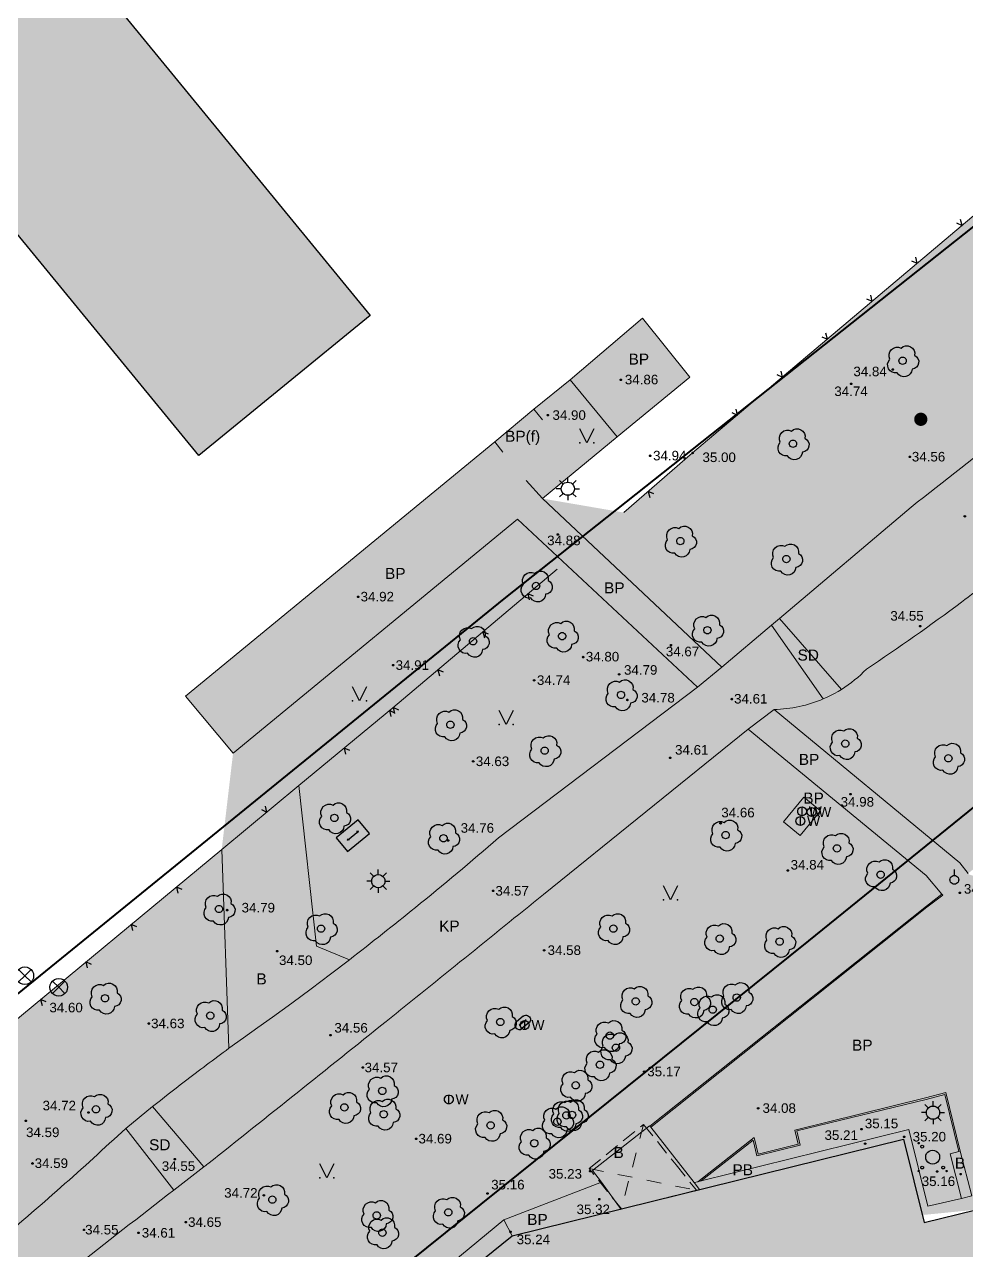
# Model space of a CAD drawing. Header units: metres. Extents: x 363857 to 365179, y 5807840 to 5809004.
# Drawn here: x 364598.6 to 364662.7, y 5808044.3 to 5808127.7 of the extents above; entities that cross this region are included whole.
import ezdxf

# ---------------------------------------------------------------- set-up
doc = ezdxf.new("R2010")
doc.units = ezdxf.units.M
doc.header["$LTSCALE"] = 0.5
for name, pattern in [('LF11.2', [4, 2, -2]), ('LF11.26', [0]), ('LF11.3', [3, 2, -1])]:
    doc.linetypes.add(name, pattern=pattern)
doc.layers.get('0').update_dxf_attribs({"color": 1, "linetype": 'CONTINUOUS'})
for name, color, linetype in [('Flurstücksgrenze', 5, 'CONTINUOUS'), ('Stk.Bauliche Anlagen', 1, 'CONTINUOUS'), ('Stk.Befestigungsarten', 1, 'CONTINUOUS'), ('Stk.Beleuchtung', 1, 'CONTINUOUS'), ('Stk.Bordsteine', 1, 'CONTINUOUS'), ('Stk.Bäume', 1, 'CONTINUOUS'), ('Stk.Einfriedungen', 1, 'CONTINUOUS'), ('Stk.Gebäude', 202, 'CONTINUOUS'), ('Stk.Geländehöhen', 1, 'CONTINUOUS'), ('Stk.Grünflächen', 1, 'CONTINUOUS'), ('Stk.Stadtmöbel', 1, 'CONTINUOUS'), ('Stk.Stromversorgung', 1, 'CONTINUOUS'), ('Stk.Topografie allgemein', 1, 'CONTINUOUS'), ('Stk.Ver- und Entsorgungsanlagen allgemein', 1, 'CONTINUOUS'), ('Stk.Wasserversorgung', 1, 'CONTINUOUS')]:
    doc.layers.add(name, color=color, linetype=linetype)
doc.styles.add('Arial', font='Arial.ttf')
doc.styles.add('TA  11.0401.0000', font='Arial.ttf')

# ---------------------------------------------------------------- blocks, each defined once
blk = doc.blocks.new('S11..378')
at = {"color": 0, "lineweight": -2}
blk.add_lwpolyline([(-0.025, 0.05), (0, 0), (0.025, 0.05)], dxfattribs=at)
blk = doc.blocks.new('S11..60')
at = {"color": 0, "lineweight": -2}
for points in [[(0.165, 0.075, -0.7675055), (0.13, -0.115, -0.7475991), (-0.075, -0.165, -0.7388858), (-0.175, 0.02, -0.7315501), (-0.02, 0.175, -0.7388858)], [(0.0433, -0.025, -0.5773503), (-0.0433, -0.025, -0.5773503), (0, 0.05, -0.5773503)]]:
    blk.add_lwpolyline(points, format="xyb", close=True, dxfattribs=at)
blk = doc.blocks.new('S11..146', base_point=(0, 0.25))
at = {"color": 0, "lineweight": -2}
blk.add_lwpolyline([(0.05, 0.35), (0, 0.25), (-0.05, 0.35)], dxfattribs=at)
for p in [(-0.05, 0.25), (0.05, 0.25)]:
    blk.add_point(p, dxfattribs=at)
blk = doc.blocks.new('Geländehöhe')
at = {"color": 0, "lineweight": -2}
for points in [[(0.0087, -0.005, -0.5773503), (-0.0087, -0.005, -0.5773503), (0, 0.01, -0.5773503)], [(0.0043, -0.0025, -0.5773503), (-0.0043, -0.0025, -0.5773503), (0, 0.005, -0.5773503)]]:
    blk.add_lwpolyline(points, format="xyb", close=True, dxfattribs=at)
blk = doc.blocks.new('S11..36')
at = {"color": 0, "lineweight": -2}
blk.add_lwpolyline([(0.065, -0.0375, -0.5773503), (-0.065, -0.0375, -0.5773503), (0, 0.075, -0.5773503)], format="xyb", close=True, dxfattribs=at)
for points in [[(-0.05, 0.05), (0, 0), (-0.05, -0.05)], [(0.05, -0.05), (0, 0), (0.05, 0.05)]]:
    blk.add_lwpolyline(points, dxfattribs=at)
blk = doc.blocks.new('Wasserschieber')
at = {"color": 0, "lineweight": -2}
blk.add_lwpolyline([(0.0346, -0.02, -0.5773503), (-0.0346, -0.02, -0.5773503), (0, 0.04, -0.5773503)], format="xyb", close=True, dxfattribs=at)
blk.add_lwpolyline([(0, -0.04), (0, 0.04)], dxfattribs=at)
at = {"color": 0, "lineweight": -2, "insert": (0.0605, -0.0445), "char_height": 0.09, "attachment_point": 7, "line_spacing_factor": 0.84, "style": 'Arial'}
blk.add_mtext('W', dxfattribs=at)
blk = doc.blocks.new('S11..151')
at = {"color": 0, "lineweight": -2}
for points in [[(0.25, 0.25), (-0.25, 0.25, 1), (-0.25, -0.25)], [(0.25, 0.25, -1), (0.25, -0.25), (-0.25, -0.25)]]:
    blk.add_lwpolyline(points, format="xyb", dxfattribs=at)
blk.add_lwpolyline([(-0.25, 0), (0.25, 0)], dxfattribs=at)
blk.add_point((0, 0), dxfattribs=at)
blk = doc.blocks.new('S11..124')
at = {"color": 0, "lineweight": -2}
for points in [[(-0.1, 0), (-0.175, 0)], [(-0.075, 0.075), (-0.125, 0.125)], [(0, 0.1), (0, 0.175)], [(0.075, 0.075), (0.125, 0.125)], [(0.1, 0), (0.175, 0)], [(-0.075, -0.075), (-0.125, -0.125)], [(0, -0.1), (0, -0.175)], [(0.075, -0.075), (0.125, -0.125)]]:
    blk.add_lwpolyline(points, dxfattribs=at)
blk.add_lwpolyline([(0.0866, -0.05, -0.5773503), (-0.0866, -0.05, -0.5773503), (0, 0.1, -0.5773503)], format="xyb", close=True, dxfattribs=at)
blk = doc.blocks.new('S11..19')
at = {"color": 0, "lineweight": -2}
blk.add_lwpolyline([(0.065, -0.0375, -0.5773503), (-0.065, -0.0375, -0.5773503), (0, 0.075, -0.5773503)], format="xyb", close=True, dxfattribs=at)
blk.add_lwpolyline([(0, 0.075), (0, 0.175)], dxfattribs=at)
blk = doc.blocks.new('S11..52')
at = {"lineweight": -2}
blk.add_hatch(color=0, dxfattribs=at).paths.add_polyline_path([(0.4, 0), (0.39, -0.089), (0.3604, -0.1736), (0.3127, -0.2494), (0.2494, -0.3127), (0.1736, -0.3604), (0.089, -0.39), (0, -0.4), (-0.089, -0.39), (-0.1736, -0.3604), (-0.2494, -0.3127), (-0.3127, -0.2494), (-0.3604, -0.1736), (-0.39, -0.089), (-0.4, 0), (-0.39, 0.089), (-0.3604, 0.1736), (-0.3127, 0.2494), (-0.2494, 0.3127), (-0.1736, 0.3604), (-0.089, 0.39), (0, 0.4), (0.089, 0.39), (0.1736, 0.3604), (0.2494, 0.3127), (0.3127, 0.2494), (0.3604, 0.1736), (0.39, 0.089)], flags=0)
blk = doc.blocks.new('S11..147', base_point=(0, 0.3))
at = {"color": 0, "lineweight": -2}
for points in [[(-0.0957, 0.3975, -0.57735), (-0.1043, 0.3975, -0.57735), (-0.1, 0.405, -0.57735)], [(-0.0663, 0.37, -0.57735), (-0.0837, 0.37, -0.57735), (-0.075, 0.385, -0.57735)], [(0.0433, 0.275, -0.57735), (-0.0433, 0.275, -0.57735), (0, 0.35, -0.57735)], [(-0.0957, 0.1975, -0.57735), (-0.1043, 0.1975, -0.57735), (-0.1, 0.205, -0.57735)], [(-0.0663, 0.22, -0.57735), (-0.0837, 0.22, -0.57735), (-0.075, 0.235, -0.57735)], [(0.0837, 0.22, -0.57735), (0.0663, 0.22, -0.57735), (0.075, 0.235, -0.57735)], [(0.1043, 0.1975, -0.57735), (0.0957, 0.1975, -0.57735), (0.1, 0.205, -0.57735)]]:
    blk.add_lwpolyline(points, format="xyb", close=True, dxfattribs=at)
blk = doc.blocks.new('S11..158')
at = {"color": 0, "lineweight": -2}
blk.add_lwpolyline([(-0.4, 0.25), (-0.4, -0.25), (0.4, -0.25), (0.4, 0.25)], close=True, dxfattribs=at)
for points in [[(-0.15, 0.025), (-0.2, 0)], [(0.2, 0), (-0.2, 0), (-0.15, -0.025)], [(0.15, 0.025), (0.2, 0), (0.15, -0.025)]]:
    blk.add_lwpolyline(points, dxfattribs=at)

msp = doc.modelspace()

# ---------------------------------------------------------------- hatches: boundary and pattern name
at = {"layer": 'Stk.Bauliche Anlagen', "lineweight": 18, "true_color": 0xe5e5e5}
msp.add_hatch(color=254, dxfattribs=at).paths.add_polyline_path([(364640.69, 5808052.834), (364642.9005, 5808050.0812), (364644.29, 5808048.3509), (364639.1747, 5808047.0894), (364636.978, 5808049.825)], flags=0)
at = {"layer": 'Stk.Befestigungsarten', "lineweight": 18, "true_color": 0xfcddb3}
for points in [[(364677.444, 5808101.248, 0.0037437), (364665.861, 5808091.125, -0.0082364), (364662.33, 5808088.383, -0.0145966), (364655.858, 5808083.815, -0.0603607), (364654.1509, 5808082.4408), (364649.9385, 5808087.263), (364658.891, 5808094.844, 0.0032672), (364672.419, 5808105.539, 0.0008741), (364676.0145, 5808108.4303), (364677.5, 5808106.789), (364679.1183, 5808102.6862, 0.0005371)], [(364649.3953, 5808086.8031), (364652.9164, 5808081.7971, -0.0949306), (364649.567, 5808081.066), (364647.807, 5808079.725), (364633.87, 5808068.48, -0.0011384), (364623.171, 5808059.845, -0.0012857), (364611.04, 5808050.151, 0.0000706), (364610.7698, 5808049.9431), (364607.2712, 5808054.042, -0.0042427), (364609.425, 5808055.727, -0.0059042), (364612.4692, 5808058.0105, -0.0056557), (364615.435, 5808060.13, 0.0071445), (364620.6682, 5808064.0433, 0.0062516), (364625.154, 5808067.589, 0.0080685), (364630.81, 5808072.329), (364644.356, 5808082.593), (364646.019, 5808083.944)], [(364583.4615, 5808034.4859, -0.0007987), (364584.536, 5808035.355, 0.017637), (364596.508, 5808044.665, 0.013869), (364605.4437, 5808052.5652), (364608.7263, 5808048.3661, 0.0018194), (364601.796, 5808042.966, 0.0008536), (364598.558, 5808040.415, 0.0123617), (364586.961, 5808031.255, 0.0094139), (364578.441, 5808023.901), (364576.3531, 5808022.0113), (364576.146, 5808022.265), (364575.5362, 5808023.0118), (364574.3833, 5808024.4239), (364573.112, 5808025.981), (364575.52, 5808027.883, -0.0023755), (364578.6617, 5808030.5336, -0.0035932)]]:
    msp.add_hatch(color=41, dxfattribs=at).paths.add_polyline_path(points, flags=0)
at = {"layer": 'Stk.Befestigungsarten', "lineweight": 18, "true_color": 0xcdcfbc}
for points in [[(364638.882, 5808099.625), (364635.686, 5808103.506), (364640.604, 5808107.701), (364643.841, 5808103.683)], [(364633.211, 5808101.507), (364633.805, 5808100.791), (364633.2183, 5808098.6401), (364631.105, 5808098.587), (364630.557, 5808099.282)], [(364630.557, 5808099.282), (364631.105, 5808098.587), (364633.2183, 5808098.6401), (364632.691, 5808096.658), (364633.808, 5808095.424), (364632.104, 5808094.027), (364612.751, 5808078.102), (364609.522, 5808081.987)], [(364632.104, 5808094.027), (364633.808, 5808095.424), (364646.019, 5808083.944), (364644.356, 5808082.593)], [(364662.211, 5808070.627), (364662.7784, 5808069.9189), (364662.841, 5808069.841), (364661.058, 5808068.423), (364660.9936, 5808068.4995), (364659.917, 5808069.777), (364647.807, 5808079.725), (364649.567, 5808081.066)], [(364651.588, 5808075.113), (364652.726, 5808074.164), (364651.343, 5808072.504), (364650.204, 5808073.429)], [(364659.973, 5808067.614), (364661.058, 5808068.423), (364662.841, 5808069.841), (364672.501, 5808066.616), (364675.64, 5808062.617), (364675.821, 5808062.368), (364663.298, 5808047.025), (364663.015, 5808047.979), (364662.237, 5808051.002), (364661.264, 5808054.996), (364659.862, 5808054.645), (364650.985, 5808052.449), (364651.215, 5808051.478), (364648.481, 5808050.809), (364648.22, 5808051.941), (364644.3785, 5808048.9346), (364644.1291, 5808048.8729), (364641.173, 5808052.6383)], [(364662.327, 5808047.784), (364663.015, 5808047.979), (364663.298, 5808047.025), (364649.8495, 5808045.6945), (364644.4985, 5808048.4023), (364644.1291, 5808048.8729), (364644.3785, 5808048.9346), (364644.5968, 5808048.9887), (364658.735, 5808052.491), (364660.036, 5808047.271)], [(364639.1562, 5808047.0414), (364649.8495, 5808045.6945), (364631.736, 5808045.255), (364631.171, 5808046.342), (364637.819, 5808048.897)], [(364631.736, 5808045.255), (364649.8495, 5808045.6945), (364611.02, 5808029.28), (364623.463, 5808039.308), (364623.131, 5808039.7), (364631.171, 5808046.342)], [(364611.02, 5808029.28), (364649.8495, 5808045.6945), (364613.5319, 5808019.0451)]]:
    msp.add_hatch(color=9, dxfattribs=at).paths.add_polyline_path(points, flags=0)
at = {"layer": 'Stk.Befestigungsarten', "lineweight": 18, "true_color": 0xe4d1d1}
for points in [[(364649.9385, 5808087.263), (364654.1509, 5808082.4408, -0.0222715), (364653.444, 5808082.043, -0.0159785), (364652.9164, 5808081.7971), (364649.3953, 5808086.8031)], [(364605.4437, 5808052.5652, -0.0036453), (364607.2712, 5808054.042), (364610.7698, 5808049.9431, 0.0005345), (364608.7263, 5808048.3661)]]:
    msp.add_hatch(color=254, dxfattribs=at).paths.add_polyline_path(points, flags=0)
at = {"layer": 'Stk.Befestigungsarten', "lineweight": 18, "true_color": 0xcccccc}
for points in [[(364611.9768, 5808071.5404), (364617.2252, 5808075.8874), (364618.421, 5808064.962), (364620.6682, 5808064.0433, -0.0071445), (364615.435, 5808060.13, 0.0056557), (364612.4692, 5808058.0105)], [(364641.1138, 5808052.7138), (364641.173, 5808052.6383), (364644.1291, 5808048.8729), (364644.4985, 5808048.4023), (364649.8495, 5808045.6945), (364639.1562, 5808047.0414), (364637.819, 5808048.897), (364637.219, 5808049.697), (364641.094, 5808052.739)], [(364662.237, 5808051.002), (364663.015, 5808047.979), (364662.327, 5808047.784), (364661.548, 5808050.841), (364662.1399, 5808050.9783)]]:
    msp.add_hatch(color=254, dxfattribs=at).paths.add_polyline_path(points, flags=0)
at = {"layer": 'Stk.Bordsteine', "lineweight": 18, "true_color": 0xe5e5e5}
for points in [[(364659.933, 5808067.683), (364660.9936, 5808068.4995), (364661.058, 5808068.423), (364659.973, 5808067.614)], [(364659.933, 5808067.683), (364659.973, 5808067.614), (364641.173, 5808052.6383), (364641.1138, 5808052.7138)], [(364659.909, 5808054.531), (364651.118, 5808052.389), (364650.985, 5808052.449), (364659.862, 5808054.645)], [(364659.862, 5808054.645), (364661.264, 5808054.996), (364662.237, 5808051.002), (364662.1399, 5808050.9783), (364661.1907, 5808054.8746), (364659.909, 5808054.531)], [(364644.3785, 5808048.9346), (364648.22, 5808051.941), (364648.481, 5808050.809), (364651.215, 5808051.478), (364650.985, 5808052.449), (364651.118, 5808052.389), (364651.333, 5808051.414), (364648.403, 5808050.69), (364648.143, 5808051.754), (364644.5968, 5808048.9887)]]:
    msp.add_hatch(color=254, dxfattribs=at).paths.add_polyline_path(points, flags=0)
at = {"layer": 'Stk.Gebäude', "lineweight": 18, "true_color": 0xffffff}
for points in [[(364587.178, 5808150.456), (364622.075, 5808107.893), (364610.428, 5808098.36), (364572.106, 5808145.096), (364569.525, 5808142.944), (364561.013, 5808153.352), (364572.646, 5808162.877), (364581.134, 5808152.493), (364579.326, 5808150.997), (364582.744, 5808146.858)], [(364614.514, 5808017.373), (364611.655, 5808029.041), (364631.736, 5808045.255), (364658.37, 5808051.823), (364659.772, 5808046.166), (364663.298, 5808047.025), (364664.164, 5808043.497), (364660.648, 5808042.643), (364663.879, 5808029.58)]]:
    msp.add_hatch(color=7, dxfattribs=at).paths.add_polyline_path(points, flags=0)
at = {"layer": 'Stk.Gebäude', "lineweight": 18, "true_color": 0xb3b3b3}
msp.add_hatch(color=253, dxfattribs=at).paths.add_polyline_path([(364587.178, 5808150.456), (364622.075, 5808107.893), (364610.428, 5808098.36), (364572.106, 5808145.096), (364569.525, 5808142.944), (364561.013, 5808153.352), (364572.646, 5808162.877), (364581.134, 5808152.493), (364579.326, 5808150.997), (364582.744, 5808146.858)], flags=0)
at = {"layer": 'Stk.Gebäude', "lineweight": 18, "true_color": 0xcccccc}
msp.add_hatch(color=254, dxfattribs=at).paths.add_polyline_path([(364614.514, 5808017.373), (364611.655, 5808029.041), (364631.736, 5808045.255), (364658.37, 5808051.823), (364659.772, 5808046.166), (364663.298, 5808047.025), (364664.164, 5808043.497), (364660.648, 5808042.643), (364663.879, 5808029.58)], flags=0)
at = {"layer": 'Stk.Grünflächen', "lineweight": 18, "true_color": 0xe0ffd9}
for points in [[(364682.1968, 5808113.4504, -0.0010225), (364678.0105, 5808110.0442, -0.0004863), (364676.0145, 5808108.4303, -0.0008741), (364672.419, 5808105.539, -0.0032672), (364658.891, 5808094.844), (364649.9385, 5808087.263), (364649.3953, 5808086.8031), (364646.019, 5808083.944), (364633.808, 5808095.424), (364639.339, 5808094.471), (364644.026, 5808098.528), (364676.096, 5808125.62), (364678.528, 5808127.545), (364707.0349, 5808148.1691, 0.1105278), (364712.757, 5808145.186, 0.0661121), (364716.615, 5808144.688), (364714.92, 5808140.542, 0.0233689), (364710.642, 5808136.175, -0.004233), (364700.07, 5808127.574, -0.0054945), (364686.133, 5808116.679, -0.0007598), (364683.0333, 5808114.1343, -0.0002047)], [(364677.444, 5808101.248, -0.0005371), (364679.1183, 5808102.6862, -0.0011024), (364682.5643, 5808105.6266), (364679.439, 5808097.72), (364684.707, 5808089.644), (364684.406, 5808087.175), (364662.7784, 5808069.9189), (364662.211, 5808070.627), (364649.567, 5808081.066, 0.0949306), (364652.9164, 5808081.7971, 0.0159785), (364653.444, 5808082.043, 0.0222715), (364654.1509, 5808082.4408, 0.0603607), (364655.858, 5808083.815, 0.0145966), (364662.33, 5808088.383, 0.0082364), (364665.861, 5808091.125, -0.0037437)], [(364633.808, 5808095.424), (364632.691, 5808096.658), (364633.2183, 5808098.6401), (364633.805, 5808100.791), (364633.211, 5808101.507), (364635.686, 5808103.506), (364638.882, 5808099.625)], [(364617.2252, 5808075.8874), (364611.9768, 5808071.5404), (364612.751, 5808078.102), (364632.104, 5808094.027), (364634.8, 5808090.617), (364623.614, 5808081.179)], [(364617.2252, 5808075.8874), (364623.614, 5808081.179), (364634.8, 5808090.617), (364632.104, 5808094.027), (364644.356, 5808082.593), (364630.81, 5808072.329, -0.0080685), (364625.154, 5808067.589, -0.0062516), (364620.6682, 5808064.0433), (364618.421, 5808064.962)], [(364661.548, 5808050.841), (364662.327, 5808047.784), (364660.036, 5808047.271), (364658.735, 5808052.491), (364644.5968, 5808048.9887), (364648.143, 5808051.754), (364648.403, 5808050.69), (364651.333, 5808051.414), (364651.118, 5808052.389), (364659.909, 5808054.531), (364661.1907, 5808054.8746), (364662.1399, 5808050.9783)]]:
    msp.add_hatch(color=254, dxfattribs=at).paths.add_polyline_path(points, flags=0)
h = msp.add_hatch(color=254, dxfattribs=at)
h.paths.add_polyline_path([(364623.171, 5808059.845, 0.0011384), (364633.87, 5808068.48), (364647.807, 5808079.725), (364659.917, 5808069.777), (364660.9936, 5808068.4995), (364659.933, 5808067.683), (364641.1138, 5808052.7138), (364641.094, 5808052.739), (364629.3391, 5808062.6456)], flags=0)
h.paths.add_polyline_path([(364651.588, 5808075.113), (364650.204, 5808073.429), (364651.343, 5808072.504), (364652.726, 5808074.164)], flags=0)
h = msp.add_hatch(color=254, dxfattribs=at)
h.paths.add_polyline_path([(364611.9768, 5808071.5404), (364612.4692, 5808058.0105, 0.0059042), (364609.425, 5808055.727, 0.0042427), (364607.2712, 5808054.042, 0.0036453), (364605.4437, 5808052.5652, -0.013869), (364596.508, 5808044.665, -0.017637), (364584.536, 5808035.355, 0.0007987), (364583.4615, 5808034.4859), (364578.77, 5808034.271), (364578.6617, 5808030.5336, 0.0023755), (364575.52, 5808027.883), (364573.112, 5808025.981), (364574.3833, 5808024.4239, -0.0091168), (364567.799, 5808019.176, -0.0071043), (364562.538, 5808015.255, 0.0176385), (364558.434, 5808012.561, 0.0130966), (364555.515, 5808010.377, 0.0035796), (364552.125, 5808007.156, 0.0023218), (364549.951, 5808005.041, -0.1593643), (364548.849, 5808004.801, -0.1899737), (364547.667, 5808005.412, 0.1279321), (364546.212, 5808006.597, 0.148805), (364544.061, 5808006.886, 0.1636898), (364542.493, 5808005.838, 0.2162491), (364541.933, 5808003.459, 0.0232683), (364541.8301, 5808000), (364537.091, 5808000), (364537.7544, 5808007.0577), (364536.53, 5808006.965), (364536.292, 5808009.97), (364537.72, 5808010.254), (364537.701, 5808012.021), (364543.406, 5808014.84), (364547.187, 5808016.711), (364553.551, 5808019.928), (364553.677, 5808020.269), (364563.481, 5808028.084), (364563.481, 5808031.373)], flags=0)
h.paths.add_polyline_path([(364575.143, 5808034.28), (364572.954, 5808032.846), (364575.277, 5808030.712), (364576.52, 5808032.666)], flags=0)
h = msp.add_hatch(color=254, dxfattribs=at)
h.paths.add_polyline_path([(364623.171, 5808059.845), (364629.3391, 5808062.6456), (364641.094, 5808052.739), (364637.219, 5808049.697), (364637.819, 5808048.897), (364631.171, 5808046.342), (364623.131, 5808039.7), (364623.463, 5808039.308), (364611.02, 5808029.28), (364613.5319, 5808019.0451), (364611.297, 5808011.022), (364598.558, 5808040.415, -0.0008536), (364601.796, 5808042.966, -0.0018194), (364608.7263, 5808048.3661, -0.0005345), (364610.7698, 5808049.9431, -0.0000706), (364611.04, 5808050.151, 0.0012857)], flags=0)
h.paths.add_polyline_path([(364614.939, 5808042.878, 0.0570441), (364613.237, 5808041.9, 0.0614741), (364611.702, 5808040.446, 0.1551809), (364611.326, 5808039.573, 0.1628022), (364611.547, 5808038.603), (364614.557, 5808035.327, 0.1433923), (364615.419, 5808034.995, 0.168044), (364616.46, 5808035.261), (364618.869, 5808037.176, 0.1239734), (364619.231, 5808038.089, 0.1216077), (364619.124, 5808039.047), (364616.446, 5808042.634, 0.2277648), (364615.68, 5808043.097, 0.1939602)], flags=0)

# ---------------------------------------------------------------- linework, layer by layer
at = {"layer": 'Flurstücksgrenze', "color": 7, "linetype": 'Continuous', "lineweight": 40}
for points in [[(364749.422, 5808182.229), (364672.155, 5808121.079), (364631.169, 5808088.601), (364594.408, 5808058.752), (364551.849, 5808024.208), (364546.292, 5808036.157), (364535.804, 5808035.578), (364536.005, 5808033.297), (364536.226, 5808030.777), (364537.535, 5808015.867), (364538.088, 5808009.562), (364533.062, 5807996.915), (364515.592, 5807991.657), (364497.124, 5807988.278), (364477.474, 5807988.032), (364452.528, 5807989.749), (364414.27, 5807996.344), (364414.3913, 5808000)], [(364749.422, 5808182.229), (364672.155, 5808121.079), (364631.169, 5808088.601), (364594.408, 5808058.752), (364551.849, 5808024.208), (364546.292, 5808036.157), (364535.804, 5808035.578), (364536.005, 5808033.297), (364536.226, 5808030.777), (364537.535, 5808015.867), (364538.088, 5808009.562), (364534.288, 5808000)]]:
    msp.add_lwpolyline(points, dxfattribs=at)
msp.add_lwpolyline([(364581.112, 5808008.355), (364613.581, 5808034.508), (364651.922, 5808065.332), (364692.09, 5808097.828), (364693.697, 5808099.099), (364705.494, 5808034.715), (364582.364, 5808004.307), (364581.112, 5808008.355)], close=True, dxfattribs=at)
at = {"layer": 'Stk.Bauliche Anlagen', "color": 7, "linetype": 'LF11.2', "lineweight": 18}
for p, q in [((364640.69, 5808052.834, 38.772), (364639.1747, 5808047.0894)), ((364636.978, 5808049.825, 38.784), (364644.29, 5808048.3509))]:
    msp.add_line(p, q, dxfattribs=at)
at = {"layer": 'Stk.Bauliche Anlagen', "color": 7, "linetype": 'LF11.3', "lineweight": 18}
msp.add_lwpolyline([(364640.69, 5808052.834), (364642.9005, 5808050.0812), (364644.29, 5808048.3509), (364639.1747, 5808047.0894), (364636.978, 5808049.825), (364640.69, 5808052.834)], close=True, dxfattribs=at)
at = {"layer": 'Stk.Bordsteine', "color": 7, "linetype": 'Continuous', "lineweight": 18}
for p, q in [((364660.9936, 5808068.4995, 34.97), (364659.933, 5808067.683, 35.203)), ((364661.058, 5808068.423, 34.965), (364659.973, 5808067.614, 35.181)), ((364660.9936, 5808068.4995, 34.97), (364661.058, 5808068.423, 34.965)), ((364659.933, 5808067.683, 35.203), (364641.1138, 5808052.7138, 35.198)), ((364659.973, 5808067.614, 35.181), (364641.173, 5808052.6383, 35.199)), ((364659.862, 5808054.645, 34.774), (364650.985, 5808052.449, 35.196)), ((364659.909, 5808054.531, 35.033), (364651.118, 5808052.389, 35.201)), ((364659.862, 5808054.645, 34.774), (364661.264, 5808054.996, 34.896)), ((364659.909, 5808054.531, 35.033), (364661.1907, 5808054.8746, 34.896)), ((364661.1907, 5808054.8746, 34.896), (364662.1399, 5808050.9783, 35.078)), ((364661.264, 5808054.996, 34.896), (364662.237, 5808051.002, 35.078)), ((364641.1138, 5808052.7138, 35.198), (364641.173, 5808052.6383, 35.199)), ((364644.3785, 5808048.9346, 35.144), (364648.22, 5808051.941, 35.111)), ((364648.22, 5808051.941, 35.111), (364648.481, 5808050.809, 35.182)), ((364650.985, 5808052.449, 35.196), (364651.215, 5808051.478)), ((364651.118, 5808052.389, 35.201), (364651.333, 5808051.414, 35.217)), ((364648.143, 5808051.754, 35.156), (364644.5968, 5808048.9887, 35.144)), ((364648.403, 5808050.69, 35.212), (364648.143, 5808051.754, 35.156)), ((364651.333, 5808051.414, 35.217), (364648.403, 5808050.69, 35.212)), ((364648.481, 5808050.809, 35.182), (364651.215, 5808051.478)), ((364662.1399, 5808050.9783, 35.078), (364662.237, 5808051.002, 35.078)), ((364631.171, 5808046.342), (364637.819, 5808048.897)), ((364644.3785, 5808048.9346, 35.144), (364644.5968, 5808048.9887, 35.144)), ((364623.131, 5808039.7), (364631.171, 5808046.342))]:
    msp.add_line(p, q, dxfattribs=at)
at = {"layer": 'Stk.Einfriedungen', "color": 7, "linetype": 'LF11.26', "lineweight": 18}
for p, q in [((364644.026, 5808098.528, 35.003), (364676.096, 5808125.62)), ((364644.026, 5808098.528, 35.003), (364639.339, 5808094.471, 35.074)), ((364623.614, 5808081.179), (364634.8, 5808090.617, 34.865)), ((364617.2252, 5808075.8874, 34.795), (364623.614, 5808081.179)), ((364611.9768, 5808071.5404, 34.809), (364617.2252, 5808075.8874, 34.795)), ((364611.9768, 5808071.5404, 34.809), (364563.481, 5808031.373))]:
    msp.add_line(p, q, dxfattribs=at)
at = {"layer": 'Stk.Gebäude', "color": 7, "linetype": 'Continuous', "lineweight": 25}
for points in [[(364587.178, 5808150.456), (364622.075, 5808107.893), (364610.428, 5808098.36), (364572.106, 5808145.096), (364569.525, 5808142.944), (364561.013, 5808153.352), (364572.646, 5808162.877), (364581.134, 5808152.493), (364579.326, 5808150.997), (364582.744, 5808146.858), (364587.178, 5808150.456)], [(364614.514, 5808017.373), (364611.655, 5808029.041), (364631.736, 5808045.255), (364658.37, 5808051.823), (364659.772, 5808046.166), (364663.298, 5808047.025), (364664.164, 5808043.497), (364660.648, 5808042.643), (364663.879, 5808029.58), (364614.514, 5808017.373)]]:
    msp.add_lwpolyline(points, close=True, dxfattribs=at)
at = {"layer": 'Stk.Topografie allgemein', "color": 7, "linetype": 'Continuous', "lineweight": 18}
for p, q in [((364635.686, 5808103.506, 34.884), (364633.211, 5808101.507, 34.935)), ((364633.211, 5808101.507, 34.935), (364630.557, 5808099.282, 34.926)), ((364633.211, 5808101.507, 34.935), (364633.805, 5808100.791, 34.846)), ((364633.808, 5808095.424, 34.892), (364638.882, 5808099.625, 34.784)), ((364630.557, 5808099.282, 34.926), (364609.522, 5808081.987, 34.853)), ((364631.105, 5808098.587, 34.932), (364630.557, 5808099.282, 34.926)), ((364632.691, 5808096.658, 34.914), (364633.808, 5808095.424, 34.892)), ((364646.019, 5808083.944, 34.516), (364633.808, 5808095.424, 34.892)), ((364612.751, 5808078.102, 34.853), (364632.104, 5808094.027, 34.783)), ((364632.104, 5808094.027, 34.783), (364644.356, 5808082.593, 34.532)), ((364644.356, 5808082.593, 34.532), (364646.019, 5808083.944, 34.516)), ((364609.522, 5808081.987, 34.853), (364612.751, 5808078.102, 34.853)), ((364649.567, 5808081.066, 34.631), (364647.807, 5808079.725, 34.6)), ((364662.211, 5808070.627, 35.026), (364649.567, 5808081.066, 34.631)), ((364647.807, 5808079.725, 34.6), (364659.917, 5808069.777, 35.05)), ((364662.7784, 5808069.9189, 34.828), (364662.211, 5808070.627, 35.026)), ((364659.917, 5808069.777, 35.05), (364660.9936, 5808068.4995, 34.97)), ((364644.5968, 5808048.9887, 35.144), (364658.735, 5808052.491, 35.159)), ((364658.735, 5808052.491, 35.159), (364660.036, 5808047.271, 35.196)), ((364644.1291, 5808048.8729, 35.143), (364644.3785, 5808048.9346, 35.144))]:
    msp.add_line(p, q, dxfattribs=at)
at = {"layer": 'Stk.Topografie allgemein', "color": 7, "linetype": 'Continuous', "lineweight": 9}
for p, q in [((364658.891, 5808094.844, 34.514), (364649.9385, 5808087.263, 34.515)), ((364649.3953, 5808086.8031, 34.516), (364646.019, 5808083.944, 34.516)), ((364630.81, 5808072.329, 34.487), (364644.356, 5808082.593, 34.532)), ((364633.87, 5808068.48, 34.541), (364647.807, 5808079.725, 34.6)), ((364641.094, 5808052.739, 35.105), (364637.219, 5808049.697)), ((364641.1138, 5808052.7138, 35.198), (364641.094, 5808052.739, 35.105)), ((364641.173, 5808052.6383, 35.199), (364644.1291, 5808048.8729, 35.143)), ((364637.219, 5808049.697), (364637.819, 5808048.897)), ((364637.819, 5808048.897), (364639.1562, 5808047.0414)), ((364644.4985, 5808048.4023), (364644.1291, 5808048.8729, 35.143)), ((364660.036, 5808047.271, 35.196), (364662.327, 5808047.784, 35.166)), ((364631.171, 5808046.342), (364631.736, 5808045.255))]:
    msp.add_line(p, q, dxfattribs=at)
at = {"layer": 'Stk.Topografie allgemein', "color": 7, "linetype": 'Continuous', "lineweight": 18}
for points in [[(364638.882, 5808099.625, 34.784), (364635.686, 5808103.506, 34.884), (364640.604, 5808107.701, 34.826), (364643.841, 5808103.683, 34.748), (364638.882, 5808099.625, 34.784)], [(364651.588, 5808075.113, 34.819), (364652.726, 5808074.164, 34.866), (364651.343, 5808072.504, 34.862), (364650.204, 5808073.429, 34.841), (364651.588, 5808075.113, 34.819)]]:
    msp.add_polyline3d(points, close=True, dxfattribs=at)
at = {"layer": 'Stk.Topografie allgemein', "color": 7, "linetype": 'Continuous', "lineweight": 9}
for points in [[(364649.9385, 5808087.263, 34.515), (364654.1509, 5808082.4408, 34.635), (364653.9192, 5808082.3012, 34.6367), (364653.6835, 5808082.1686, 34.6383), (364653.444, 5808082.043, 34.64), (364653.1822, 5808081.9158, 34.6395), (364652.9164, 5808081.7971, 34.639), (364649.3953, 5808086.8031, 34.516), (364649.9385, 5808087.263, 34.515)], [(364605.4437, 5808052.5652, 34.444), (364606.3548, 5808053.3069, 34.445), (364607.2712, 5808054.042, 34.446), (364610.7698, 5808049.9431, 34.545), (364608.7263, 5808048.3661, 34.546), (364605.4437, 5808052.5652, 34.444)]]:
    msp.add_polyline3d(points, close=True, dxfattribs=at)
for points in [[(364617.2252, 5808075.8874, 34.795), (364618.421, 5808064.962, 34.515), (364620.6682, 5808064.0433, 34.45), (364619.3704, 5808063.051, 34.4395), (364618.0656, 5808062.068, 34.429), (364616.7538, 5808061.0943, 34.4185), (364615.435, 5808060.13, 34.408), (364614.4411, 5808059.431, 34.4317), (364613.4525, 5808058.7244, 34.4553), (364612.4692, 5808058.0105, 34.479), (364611.9768, 5808071.5404, 34.809)], [(364662.237, 5808051.002, 35.078), (364663.015, 5808047.979, 35.137), (364662.327, 5808047.784, 35.166), (364661.548, 5808050.841, 35.086), (364662.1399, 5808050.9783, 35.078)]]:
    msp.add_polyline3d(points, dxfattribs=at)
for centre, radius, start, end in [((363847.2976, 5809135.3237, 34.52), 1319.5764, 307.9548893, 308.7036693), ((364580.8734, 5808196.923, 34.549), 135.706, 306.887342, 308.77495), ((364580.8734, 5808196.923, 34.582), 135.706, 303.542282, 306.887342), ((364649.3336, 5808090.1726, 34.628), 9.1097, 301.925307, 315.742198), ((364649.3337, 5808090.1727, 34.635), 9.1097, 271.467509, 293.159001), ((364481.1247, 5808245.1964, 34.487), 228.6675, 309.040061, 310.889192), ((362732.1678, 5810413.7951, 34.542), 3019.4327, 308.7760234, 309.0369184), ((364481.1243, 5808245.196, 34.469), 228.6675, 307.607449, 309.040185), ((362732.1678, 5810413.7951, 34.544), 3019.4327, 308.4813597, 308.7760237), ((364707.634, 5807927.9726, 34.464), 161.1403, 126.197555, 127.550673), ((364707.6353, 5807927.9736, 34.448), 161.1403, 127.551259, 128.523599), ((364458.5956, 5808209.6575, 34.438), 215.0403, 309.891262, 313.069597), ((365347.1058, 5807093.2338, 34.545), 1207.2628, 127.5676748, 127.5838548), ((365347.2884, 5807093.3742, 34.547), 1207.2628, 127.7172902, 128.1342582)]:
    msp.add_arc(centre, radius, start, end, dxfattribs=at)

# ---------------------------------------------------------------- block references
at = {"layer": 'Stk.Beleuchtung', "color": 7, "xscale": 4.5, "yscale": 4.5}
for p in [(364635.532, 5808096.094, 34.878), (364622.634, 5808069.39), (364660.383, 5808053.632, 35.072)]:
    msp.add_blockref('S11..124', p, dxfattribs=at)
at = {"layer": 'Stk.Bäume', "color": 7, "xscale": 4.95, "yscale": 4.95}
for p in [(364658.314, 5808104.801), (364650.852, 5808099.153), (364643.186, 5808092.527), (364650.404, 5808091.307), (364633.375, 5808089.476, 34.963), (364635.146, 5808086.06), (364645.033, 5808086.467, 34.573), (364629.083, 5808085.71, 34.953), (364639.148, 5808082.065), (364627.539, 5808080.027), (364654.41, 5808078.747), (364633.954, 5808078.267), (364661.429, 5808077.75, 35.035), (364619.65, 5808073.694), (364646.27, 5808072.519), (364627.071, 5808072.309), (364653.845, 5808071.617), (364656.813, 5808069.826), (364611.79, 5808067.492), (364618.738, 5808066.152), (364638.637, 5808066.156), (364645.874, 5808065.477), (364649.945, 5808065.278), (364604.036, 5808061.421), (364640.151, 5808061.203), (364644.1447, 5808061.1603, 35.132), (364647.025, 5808061.464), (364611.193, 5808060.237), (364645.397, 5808060.64), (364630.9301, 5808059.8028, 34.62), (364638.39, 5808058.876), (364638.805, 5808058.05), (364637.716, 5808056.891), (364622.8986, 5808055.1151, 35.281), (364636.0746, 5808055.4956, 35.028), (364603.418, 5808053.862), (364620.331, 5808053.989), (364623.001, 5808053.527), (364635.4372, 5808053.4468, 34.883), (364635.819, 5808053.482), (364630.2758, 5808052.7675, 34.868), (364634.824, 5808053.014), (364633.2423, 5808051.5537, 35.183), (364615.424, 5808047.713), (364622.532, 5808046.636), (364627.3965, 5808046.8503, 35.116), (364622.917, 5808045.4593, 34.943)]:
    msp.add_blockref('S11..60', p, dxfattribs=at)
at = {"layer": 'Stk.Einfriedungen', "color": 7, "xscale": 7.5, "yscale": 7.5}
for p, rotation in [((364662.3597, 5808114.0159), 40.18999999999999), ((364659.3041, 5808111.4346), 40.18999999999999), ((364656.2485, 5808108.8533), 40.18999999999999), ((364653.1929, 5808106.272), 40.18999999999999), ((364650.1372, 5808103.6906), 40.18999999999999), ((364647.0816, 5808101.1093), 40.18999999999999), ((364641.0016, 5808095.9101, 35.049), 220.879), ((364632.8093, 5808088.9374), 220.155), ((364629.7522, 5808086.358), 220.155), ((364626.695, 5808083.7785), 220.155), ((364623.3863, 5808080.9904), 219.634), ((364623.6378, 5808081.1991), 220.155), ((364620.3058, 5808078.4389), 219.634), ((364615.0574, 5808074.0919, 34.801), 39.633), ((364608.8962, 5808068.9889), 219.634), ((364605.8157, 5808066.4374), 219.634), ((364602.7352, 5808063.8859), 219.634), ((364599.6546, 5808061.3344), 219.634)]:
    msp.add_blockref('S11..378', p, dxfattribs=dict(at, rotation=rotation))
at = {"layer": 'Stk.Geländehöhen', "color": 7, "xscale": 5, "yscale": 5}
for p in [(364657.656, 5808104.201, 34.838), (364639.14, 5808103.509, 34.861), (364654.815, 5808103.236, 34.738), (364634.164, 5808101.095, 34.899), (364641.133, 5808098.339, 34.941), (364644.026, 5808098.528, 35.003), (364658.799, 5808098.261, 34.557), (364662.541, 5808094.215, 34.687), (364634.842, 5808092.983, 34.878), (364621.261, 5808088.742, 34.925), (364659.505, 5808086.737, 34.547), (364642.551, 5808085.44, 34.669), (364636.567, 5808084.638, 34.8), (364623.652, 5808084.087, 34.906), (364633.247, 5808083.053, 34.74), (364639.027, 5808083.463, 34.789), (364639.581, 5808081.72, 34.776), (364646.7, 5808081.78, 34.611), (364642.492, 5808077.781, 34.606), (364629.096, 5808077.54, 34.63), (364654.766, 5808075.303, 34.979), (364645.93, 5808073.321, 34.665), (364627.383, 5808072.158, 34.764), (364650.5, 5808070.11, 34.84), (364630.459, 5808068.725, 34.567), (364662.204, 5808068.596, 34.967), (364612.346, 5808067.42, 34.792), (364615.755, 5808064.623, 34.502), (364633.921, 5808064.679, 34.58), (364607.014, 5808059.691, 34.631), (364619.385, 5808058.911, 34.555), (364621.579, 5808056.699, 34.57), (364640.733, 5808056.422, 35.166), (364602.915, 5808053.639, 34.719), (364648.492, 5808053.927, 34.078), (364598.648, 5808053.082, 34.587), (364625.205, 5808051.857, 34.69), (364655.517, 5808052.515, 35.151), (364658.423, 5808051.984, 35.202), (364655.767, 5808051.521, 35.214), (364599.101, 5808050.179, 34.591), (364608.787, 5808050.462, 34.552), (364637.054, 5808049.648, 35.228), (364660.665, 5808049.634, 35.159), (364662.264, 5808049.442, 35.257), (364614.846, 5808048.005, 34.721), (364630.061, 5808048.136, 35.162), (364637.674, 5808047.736, 35.318), (364609.535, 5808046.175, 34.653), (364602.605, 5808045.659, 34.549), (364606.315, 5808045.459, 34.606), (364631.633, 5808045.513, 35.237)]:
    msp.add_blockref('Geländehöhe', p, dxfattribs=at)
at = {"layer": 'Stk.Grünflächen', "color": 7}
for name, p, xscale, yscale in [('S11..146', (364636.8301, 5808099.2116), 9.53, 9.53), ('S11..146', (364621.3462, 5808081.6531), 9.53, 9.53), ('S11..146', (364631.3308, 5808080.0566), 9.53, 9.53), ('S11..146', (364642.5273, 5808068.1179), 9.53, 9.53), ('S11..147', (364660.3596, 5808050.608), 9.5, 9.5), ('S11..146', (364619.1298, 5808049.1889), 9.53, 9.53)]:
    msp.add_blockref(name, p, dxfattribs=dict(at, xscale=xscale, yscale=yscale))
at = {"layer": 'Stk.Stadtmöbel', "color": 7, "xscale": 4, "yscale": 4}
msp.add_blockref('S11..19', (364661.836, 5808069.477, 34.957), dxfattribs=at)
at = {"layer": 'Stk.Stromversorgung', "color": 7, "xscale": 2.42, "yscale": 2.42, "rotation": 219.633}
msp.add_blockref('S11..158', (364620.907, 5808072.485), dxfattribs=at)
at = {"layer": 'Stk.Topografie allgemein', "color": 7, "xscale": 1.13, "yscale": 1.13}
msp.add_blockref('S11..52', (364659.552, 5808100.818, 34.62), dxfattribs=at)
at = {"layer": 'Stk.Ver- und Entsorgungsanlagen allgemein', "color": 7, "xscale": 8, "yscale": 8}
for p in [(364598.579, 5808062.949, 34.751), (364600.887, 5808062.166, 34.605)]:
    msp.add_blockref('S11..36', p, dxfattribs=at)
at = {"layer": 'Stk.Wasserversorgung', "color": 7, "xscale": 7.5, "yscale": 7.5}
for p in [(364651.473, 5808074.135, 34.903), (364652.118, 5808074.096, 34.902), (364651.356, 5808073.476, 34.902), (364632.599, 5808059.592, 34.542), (364627.433, 5808054.531)]:
    msp.add_blockref('Wasserschieber', p, dxfattribs=at)
at = {"layer": 'Stk.Wasserversorgung', "color": 7, "xscale": 1.2, "yscale": 1.2, "rotation": 38.912}
msp.add_blockref('S11..151', (364632.455, 5808059.779, 34.537), dxfattribs=at)

# ---------------------------------------------------------------- texts
at = {"layer": 'Stk.Befestigungsarten', "color": 7, "lineweight": 18, "char_height": 0.75, "attachment_point": 7, "line_spacing_factor": 0.84, "style": 'TA  11.0401.0000'}
for s, insert in [('BP', (364639.6657, 5808104.5387)), ('BP(f)', (364631.263, 5808099.0663)), ('BP', (364623.092, 5808089.9512)), ('BP', (364637.9989, 5808088.9726)), ('SD', (364651.1651, 5808084.3875)), ('BP', (364651.2496, 5808077.2958)), ('BP', (364651.5561, 5808074.6651)), ('KP', (364626.7738, 5808065.9531)), ('B', (364614.3422, 5808062.3621)), ('BP', (364654.8724, 5808057.8504)), ('SD', (364607.0341, 5808051.0606)), ('B', (364638.6397, 5808050.5448)), ('B', (364661.8697, 5808049.8213)), ('PB', (364646.7368, 5808049.3697)), ('BP', (364632.7669, 5808045.988))]:
    msp.add_mtext(s, dxfattribs=dict(at, insert=insert))
at = {"layer": 'Stk.Geländehöhen', "color": 7, "lineweight": 18, "char_height": 0.65, "attachment_point": 7, "line_spacing_factor": 0.84, "style": 'TA  11.0401.0000'}
for s, insert in [('34.86', (364639.4121, 5808103.1884, 34.861)), ('34.84', (364654.9644, 5808103.7404, 34.838)), ('34.74', (364653.6669, 5808102.3916, 34.738)), ('34.90', (364634.4866, 5808100.7711, 34.899)), ('34.94', (364641.3319, 5808098.013, 34.941)), ('34.56', (364658.9426, 5808097.9395, 34.557)), ('35.00', (364644.695, 5808097.9)), ('34.88', (364634.1238, 5808092.2426, 34.878)), ('34.92', (364621.4293, 5808088.4156, 34.925)), ('34.55', (364657.4776, 5808087.105, 34.547)), ('34.67', (364642.201, 5808084.6816, 34.669)), ('34.91', (364623.8126, 5808083.7587, 34.906)), ('34.80', (364636.7556, 5808084.3307, 34.8)), ('34.79', (364639.3552, 5808083.427, 34.789)), ('34.74', (364633.4292, 5808082.7325, 34.74)), ('34.78', (364640.536, 5808081.5377, 34.776)), ('34.61', (364646.8455, 5808081.4654, 34.611)), ('34.61', (364642.8286, 5808077.9894, 34.606)), ('34.63', (364629.2705, 5808077.2091, 34.63)), ('34.98', (364654.0988, 5808074.4489, 34.979)), ('34.66', (364645.9754, 5808073.7193, 34.665)), ('34.76', (364628.2386, 5808072.6725, 34.764)), ('34.84', (364650.6938, 5808070.1681, 34.84)), ('34.57', (364630.606, 5808068.396, 34.567)), ('34.97', (364662.4849, 5808068.5253, 34.967)), ('34.79', (364613.331, 5808067.248, 34.792)), ('34.58', (364634.154, 5808064.3542, 34.58)), ('34.50', (364615.8766, 5808063.6692, 34.502)), ('34.60', (364600.252, 5808060.4505)), ('34.63', (364607.1725, 5808059.3702, 34.631)), ('34.56', (364619.6458, 5808059.0737, 34.555)), ('34.57', (364621.7006, 5808056.3736, 34.57)), ('35.17', (364640.9384, 5808056.0967, 35.166)), ('34.72', (364599.7889, 5808053.7796, 34.719)), ('34.08', (364648.7795, 5808053.6079, 34.078)), ('35.15', (364655.7435, 5808052.5613, 35.151)), ('34.59', (364598.663, 5808051.9603, 34.587)), ('34.69', (364625.3676, 5808051.5286, 34.69)), ('35.21', (364652.9997, 5808051.7674, 35.214)), ('35.20', (364658.9962, 5808051.6617, 35.202)), ('34.59', (364599.248, 5808049.8573, 34.591)), ('34.55', (364607.8994, 5808049.662, 34.552)), ('35.23', (364634.2232, 5808049.1342, 35.228)), ('35.16', (364630.3169, 5808048.3988, 35.162)), ('35.16', (364659.6158, 5808048.6288, 35.159)), ('34.72', (364612.1454, 5808047.8377, 34.721)), ('35.32', (364636.1272, 5808046.7197, 35.318)), ('34.65', (364609.6892, 5808045.8499, 34.653)), ('34.55', (364602.6833, 5808045.3349, 34.549)), ('34.61', (364606.5375, 5808045.1237, 34.606)), ('35.24', (364632.0492, 5808044.6715, 35.237))]:
    msp.add_mtext(s, dxfattribs=dict(at, insert=insert))

doc.saveas('drawing.dxf')
